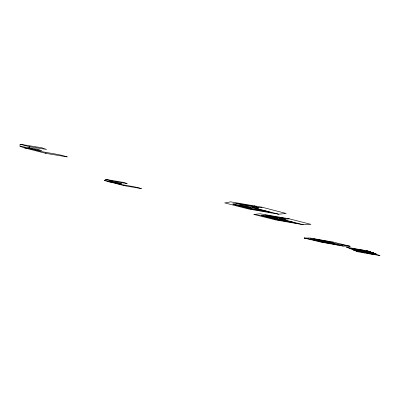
<?xml version="1.0" encoding="UTF-8"?>
<svg xmlns="http://www.w3.org/2000/svg" width="400" height="400" viewBox="0 0 400 400"><rect width="100%" height="100%" fill="white"/><g stroke="black" fill="none" stroke-linecap="round" stroke-linejoin="round"><path stroke-width="0.6" d="M29.35 146.645L28.95 147.775C41.19 152.93 54.805 152.84 67.27 156.905L45.825 153.365L24.45 147.865L20 146.305L20.13 144.25L42.005 147.82L46.515 149.45L29.35 146.645L20.13 144.25M45.825 153.365L45.96 152.585M372.465 253L375.07 253.79M372.72 253.11L373.865 253.545M373.135 253.285L375.6 253.795M373.635 253.435L374.065 253.78M373.895 253.395L373.82 253.735L376.255 254.075M374.095 253.63L375.265 253.975M374.51 253.865L375.24 254.125M376.46 254.22L374.76 253.97M376.23 254.225L374.835 253.68M375.035 254.04L375.1 253.64M376.01 254.03L376.435 254.37M112.68 181.13L111.79 181.755C121.325 185.495 131.8 185.595 141.48 188.62L123.725 185.575L104.48 180.505L105.86 179.425L124.17 182.55L127.195 183.61L112.68 181.13L105.86 179.425M123.725 185.575L124.415 185.185M269.13 212.075L250.18 208.81L235.19 204.98L232.87 204.06L236.735 203.41L256.33 206.765M254.17 205.87L258.565 207.69L243.045 205.03L240.68 205.4C250.345 209.685 261.485 208.68 271.105 212.89M250.18 208.81L251.84 208.59M255.74 208.07L262.09 207.225L286.185 213.475L278.68 214.195L248.625 209.015L224.75 202.925L230.685 201.85L262.09 207.225M253.905 214.445L260.17 213.78L289.28 218.825L310.93 224.36L303.34 224.73L275.405 219.855L253.905 214.445L262.535 215.945M294.625 222.805L277.015 219.735L261.545 215.555L265.605 215.16L283.77 218.31M281.945 217.555L285.665 219.095L271.265 216.595L268.8 216.815C277.555 220.6 287.595 219.77 296.305 223.5M277.015 219.735L278.73 219.61M282.75 219.31L289.28 218.825M304.17 238.035L310.25 238.035L333.625 242.205L350.15 246.255L343.25 246.075L320.64 242.025L304.17 238.035L311.155 239.285M336.405 244.6L322.16 242.05L310.48 239.03L314.375 239.04L328.985 241.65M322.16 242.05L326.43 242.105M327.555 242.12L333.625 242.205M364.525 251.78L372.31 253.13L374.735 254.12M371.41 253.2L371.81 253.37M319.675 241.075L325.525 241.905M353.78 250.075L362.34 251.34L364.845 252.345L373.48 253.62M371.745 252.685L370.83 252.535L373.805 253.185L370.755 252.43M372.82 252.935L373.735 253.085L369.46 251.95L373.25 252.88M374.81 253.83L375.57 253.945M20 146.305L37.41 149.16L41.75 150.705L24.45 147.865M104.48 180.505L118.795 182.95L121.78 183.985L107.54 181.545M232.87 204.06L248.165 206.685L250.4 207.59L235.19 204.98M249.285 207.14L252.495 207.69M261.545 215.555L275.75 218.02L277.65 218.79L263.515 216.33M276.705 218.41L279.68 218.925M310.48 239.03L323.245 241.58L311.825 239.54M322.595 241.33L325 241.76M328.985 242.47L350.15 246.255M362.15 251.305L352.535 249.575L355.025 250.58L364.55 252.29L353.79 250.08M374.62 254.1L366.49 252.595M370.68 253.53L377.775 254.805L380 255.75L363.495 252.235L365.855 253.205L372.85 254.465M317.105 240.08L325.025 241.71M362.46 251.36L373.465 253.615M364.725 252.32L355.415 250.325M350.66 248.41L368.73 251.7L366.315 250.685L349.04 248.17L346.445 247.12L364.655 250.435M353.66 249.625L371.525 252.88L369.17 251.89L352.055 249.385L349.52 248.36L367.525 251.64M314.375 239.04L325.56 241.765M328.42 242.465L343.25 246.075M265.605 215.16L271.265 216.595M284.02 219.83L303.34 224.73M236.735 203.41L243.045 205.03M257.235 208.68L278.68 214.195M327.75 241.155L330.27 242.16L318.685 240.09L316.34 240.075C323.145 242.77 330.79 242.385 337.565 245.06M367.76 251.175L368.24 251.38M369.245 251.385L366.535 250.72L370.455 251.835L367.99 251.335L369.455 251.74L368.68 251.63L368.945 251.74L370.68 251.99L370.205 251.79M325.18 241.71L324.87 241.71L329.115 242.52L325.18 241.71M254.155 207.735L251.99 207.485L258.315 208.81L254.155 207.735M281.3 219.005L279.25 218.75L285.045 219.955L281.3 219.005M372.18 252.425L369.405 251.93L373.17 252.845L372.18 252.425M362.285 252.02L355.62 250.82L358.05 251.8L364.65 252.985L362.285 252.02"/></g></svg>
